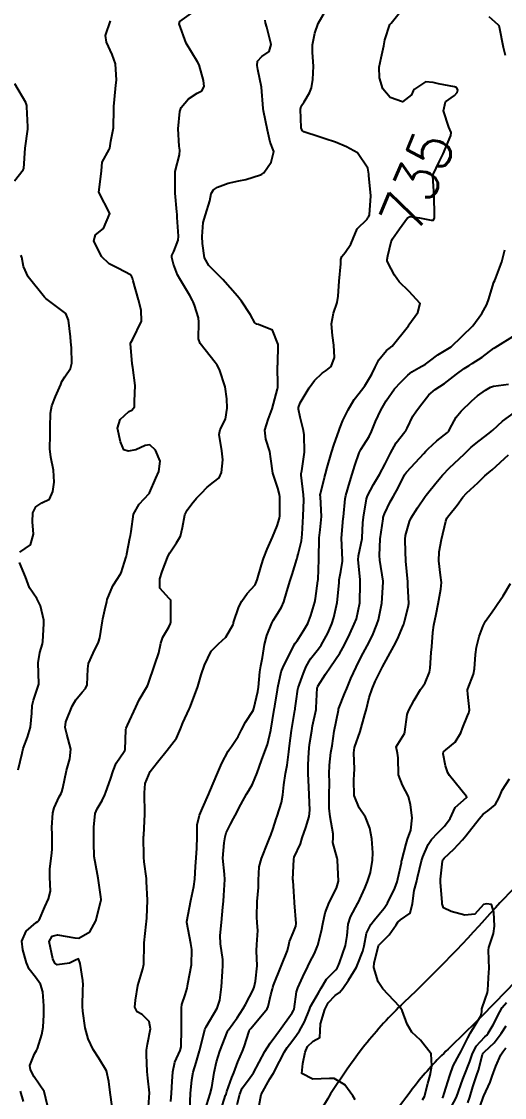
# Model space of a CAD drawing. Header units: metres. Extents: x 318500 to 325275, y 7408834 to 7428799.
# Drawn here: x 322041.8 to 322086.9, y 7417164.3 to 7417264.8 of the extents above; entities that cross this region are included whole.
import ezdxf
from ezdxf.enums import TextEntityAlignment as Align

# ---------------------------------------------------------------- set-up
doc = ezdxf.new("R2010")
doc.units = ezdxf.units.M
doc.header["$MEASUREMENT"] = 0
for name, color, linetype in [('Cotas', 45, 'Continuous'), ('Curvas de Nivel 1m', 11, 'Continuous'), ('Curvas de Nivel 5m', 15, 'Continuous'), ('Linha Férrea', 20, 'Continuous'), ('Vias Primárias', 230, 'Continuous')]:
    doc.layers.add(name, color=color, linetype=linetype)
doc.styles.add('Style-STANDARD', font='STANDARD.shx')

msp = doc.modelspace()

# ---------------------------------------------------------------- linework, layer by layer
at = {"layer": 'Curvas de Nivel 1m', "flags": 128}
for points, elevation in [([(322050.27, 7417163.49), (322050.08, 7417164.82), (322049.96, 7417165.84), (322049.72, 7417166.82), (322049.01, 7417168.02), (322048.48, 7417168.84), (322048.01, 7417169.83), (322047.73, 7417170.85), (322047.53, 7417172.39), (322047.5, 7417172.85), (322047.51, 7417174.43), (322047.55, 7417174.85), (322047.51, 7417175.26), (322047.29, 7417176.86), (322047.13, 7417177.3), (322046.83, 7417177.16), (322046.28, 7417176.87), (322045.12, 7417176.73), (322044.91, 7417176.89), (322044.72, 7417177.3), (322044.37, 7417178.9), (322044.66, 7417179.39), (322045.16, 7417179.53), (322046.78, 7417179.24), (322047.16, 7417179.22), (322048.19, 7417179.82), (322048.73, 7417180.84), (322049.2, 7417182.66), (322049.23, 7417182.8), (322049.23, 7417182.83), (322049.2, 7417183.07), (322048.97, 7417184.83), (322048.9, 7417185.17), (322048.58, 7417186.84), (322048.56, 7417188.13), (322048.56, 7417188.84), (322048.54, 7417189.59), (322048.68, 7417190.84), (322048.87, 7417191.28), (322049.33, 7417192.07), (322049.59, 7417192.58), (322049.68, 7417192.83), (322050.11, 7417194.06), (322050.37, 7417194.82), (322050.65, 7417195.54), (322051.39, 7417196.64), (322051.45, 7417196.74), (322051.47, 7417196.81), (322051.54, 7417198.68), (322051.57, 7417198.81), (322051.7, 7417199.09), (322052.46, 7417200.79), (322052.77, 7417201.47), (322053.47, 7417202.61), (322053.57, 7417202.78), (322053.61, 7417202.92), (322054.25, 7417204.77), (322054.61, 7417205.86), (322054.81, 7417206.76), (322054.98, 7417207.3), (322055.54, 7417208.23), (322055.72, 7417208.58), (322055.75, 7417208.75), (322055.75, 7417210.57), (322055.73, 7417210.75), (322055.58, 7417210.91), (322054.72, 7417211.89), (322054.7, 7417212.76), (322054.92, 7417213.45), (322055.42, 7417214.75), (322055.49, 7417214.9), (322055.64, 7417215.17), (322056.28, 7417216.12), (322056.64, 7417216.74), (322056.84, 7417217.56), (322057.05, 7417218.74), (322057.27, 7417219.16), (322057.7, 7417219.75), (322058.14, 7417220.29), (322058.56, 7417220.72), (322059.13, 7417221.3), (322059.73, 7417221.77), (322060.26, 7417222.17), (322060.48, 7417222.69), (322060.58, 7417223.86), (322060.51, 7417224.69), (322060.25, 7417226.23), (322060.35, 7417226.69), (322060.84, 7417227.65), (322060.99, 7417228.69), (322060.98, 7417229.54), (322060.82, 7417230.69), (322060.27, 7417232.29), (322060.06, 7417232.7), (322059.87, 7417232.95), (322058.48, 7417234.72), (322058.33, 7417235.15), (322058.35, 7417236.72), (322058.31, 7417237.1), (322057.94, 7417238.29), (322057.83, 7417238.61), (322057.77, 7417238.73), (322057.5, 7417239.2), (322056.57, 7417240.75), (322056.35, 7417241.12), (322055.99, 7417242.11), (322055.84, 7417242.76), (322055.83, 7417242.93), (322056.01, 7417243.31), (322056.42, 7417244.36), (322056.46, 7417244.75), (322056.34, 7417246.47), (322056.33, 7417246.76), (322056.31, 7417247), (322056.16, 7417248.76), (322056.15, 7417250.72), (322056.16, 7417250.76), (322056.55, 7417252.33), (322056.57, 7417252.75), (322056.53, 7417253.14), (322056.43, 7417254.76), (322056.58, 7417256.36), (322056.72, 7417256.75), (322057.39, 7417257.56), (322058.21, 7417258.08), (322058.63, 7417258.31), (322058.85, 7417258.72), (322058.79, 7417259.28), (322058.39, 7417260.73), (322058.24, 7417261.01), (322057.18, 7417262.75), (322056.51, 7417264.55), (322056.58, 7417264.76), (322058.31, 7417266.02)], 732), ([(322055.73, 7417163.96), (322055.8, 7417164.74), (322055.87, 7417165.84), (322055.94, 7417166.74), (322056.1, 7417167.64), (322056.6, 7417168.73), (322056.7, 7417169.06), (322056.74, 7417170.73), (322056.74, 7417171.04), (322056.75, 7417172.73), (322056.77, 7417173.03), (322057.09, 7417173.94), (322057.27, 7417174.55), (322057.3, 7417174.73), (322057.34, 7417174.97), (322057.67, 7417176.72), (322057.69, 7417178.17), (322057.62, 7417178.72), (322057.22, 7417180.68), (322057.22, 7417180.73), (322057.22, 7417180.77), (322057.62, 7417182.72), (322057.9, 7417184.04), (322057.99, 7417184.72), (322058.05, 7417185.91), (322058.1, 7417186.72), (322058.18, 7417187.62), (322058.2, 7417188.72), (322058.21, 7417189.8), (322058.41, 7417190.71), (322058.69, 7417191.34), (322059.28, 7417192.7), (322059.34, 7417192.83), (322060.14, 7417194.69), (322060.5, 7417195.56), (322061.09, 7417196.67), (322061.21, 7417196.85), (322061.4, 7417197.11), (322062.04, 7417198.04), (322062.34, 7417198.66), (322062.7, 7417199.39), (322063.44, 7417200.48), (322063.5, 7417200.65), (322063.87, 7417202.23), (322063.93, 7417202.64), (322064.06, 7417204.08), (322064.14, 7417204.64), (322064.29, 7417205.42), (322064.5, 7417206.64), (322064.69, 7417207.47), (322065.17, 7417208.63), (322065.3, 7417208.87), (322065.56, 7417209.31), (322066.07, 7417210.12), (322066.29, 7417210.61), (322066.56, 7417211.58), (322066.88, 7417212.6), (322067.06, 7417213.15), (322067.5, 7417214.59), (322067.53, 7417214.7), (322067.64, 7417215.05), (322067.94, 7417216.31), (322067.98, 7417216.6), (322068, 7417216.93), (322068.11, 7417218.59), (322068.16, 7417220.13), (322068.13, 7417220.59), (322067.9, 7417222.44), (322067.9, 7417222.6), (322067.96, 7417222.82), (322068.22, 7417224.59), (322068.2, 7417226.18), (322068.14, 7417226.59), (322067.81, 7417227.84), (322067.65, 7417228.6), (322067.66, 7417228.76), (322067.83, 7417229.18), (322068.64, 7417230.59), (322069.16, 7417231.27), (322069.86, 7417231.96), (322070.23, 7417232.2), (322070.72, 7417232.56), (322071.03, 7417233.41), (322070.97, 7417234.55), (322070.83, 7417235.48), (322070.74, 7417236.56), (322070.94, 7417237.55), (322071.26, 7417238.55), (322071.36, 7417239.15), (322071.45, 7417240.55), (322071.6, 7417242.15), (322071.61, 7417242.55), (322071.7, 7417242.84), (322072.01, 7417243.2), (322072.55, 7417244), (322072.76, 7417244.53), (322073.14, 7417245.43), (322074.06, 7417246.32), (322074.14, 7417246.44), (322074.18, 7417246.52), (322074.28, 7417246.73), (322074.41, 7417248.51), (322074.23, 7417250.39), (322074.22, 7417250.52), (322074.12, 7417251.09), (322073.16, 7417252.53), (322072.15, 7417253.09), (322071.1, 7417253.51), (322070.15, 7417253.83), (322069.59, 7417254.01), (322068.16, 7417254.47), (322068, 7417254.6), (322067.92, 7417254.85), (322067.84, 7417256.6), (322067.92, 7417256.87), (322068.2, 7417257.29), (322068.7, 7417258.1), (322068.87, 7417258.59), (322068.99, 7417259.35), (322069.05, 7417260.59), (322068.97, 7417261.88), (322068.98, 7417262.59), (322069.19, 7417263.68), (322069.5, 7417264.58), (322070.31, 7417266)], 734), ([(322044.24, 7417163.6), (322043.93, 7417164.9), (322042.98, 7417166.28), (322042.63, 7417166.92), (322042.57, 7417167.34), (322043.01, 7417168.42), (322043.19, 7417168.73), (322043.28, 7417168.91), (322043.71, 7417170.22), (322043.83, 7417170.9), (322043.9, 7417172.06), (322043.9, 7417172.9), (322043.8, 7417174.2), (322043.57, 7417174.91), (322043.11, 7417175.59), (322042.53, 7417176.33), (322042.27, 7417176.92), (322041.93, 7417178.14), (322041.84, 7417178.93), (322042.22, 7417179.87), (322043.18, 7417180.67), (322043.32, 7417180.76), (322043.46, 7417180.91), (322043.97, 7417182.13), (322044.33, 7417182.9), (322044.5, 7417183.61), (322044.44, 7417184.9), (322044.44, 7417185.7), (322044.6, 7417186.9), (322044.67, 7417187.49), (322044.65, 7417188.9), (322044.64, 7417189.54), (322044.73, 7417190.9), (322044.84, 7417191.37), (322045.33, 7417192.41), (322045.5, 7417192.73), (322045.57, 7417192.89), (322045.66, 7417193.21), (322046, 7417194.88), (322046.31, 7417195.95), (322046.4, 7417196.87), (322046.04, 7417198.25), (322045.88, 7417198.88), (322045.95, 7417199.41), (322046.53, 7417200.87), (322046.86, 7417201.46), (322047.46, 7417202.19), (322047.79, 7417202.53), (322047.93, 7417202.85), (322047.99, 7417204.35), (322048.07, 7417204.85), (322048.49, 7417205.82), (322048.98, 7417206.84), (322049.1, 7417207.26), (322049.35, 7417208.83), (322049.38, 7417209.01), (322049.57, 7417209.87), (322049.76, 7417210.65), (322049.8, 7417210.83), (322050.32, 7417212.09), (322050.8, 7417212.82), (322051.09, 7417213.33), (322051.58, 7417214.81), (322051.59, 7417214.85), (322051.63, 7417215.09), (322051.92, 7417216.55), (322051.98, 7417216.81), (322052.03, 7417217.17), (322052.27, 7417218.8), (322052.78, 7417219.71), (322053.71, 7417220.71), (322053.74, 7417220.75), (322053.75, 7417220.78), (322054.34, 7417222.16), (322054.61, 7417222.77), (322054.73, 7417223.75), (322054.31, 7417224.77), (322053.77, 7417225.25), (322053.35, 7417225.2), (322052.46, 7417224.8), (322051.76, 7417224.66), (322051.34, 7417224.81), (322051.05, 7417225.54), (322050.76, 7417226.82), (322051, 7417227.63), (322051.81, 7417228.37), (322052.11, 7417228.51), (322052.34, 7417228.8), (322052.35, 7417229.33), (322052.41, 7417230.8), (322052.19, 7417232.48), (322052.13, 7417232.81), (322051.99, 7417234.71), (322052.01, 7417234.81), (322052.16, 7417235.06), (322052.99, 7417236.79), (322052.97, 7417237.83), (322052.71, 7417238.8), (322052.22, 7417240.56), (322052.15, 7417240.81), (322052.11, 7417240.94), (322051.98, 7417241.12), (322050.87, 7417241.71), (322049.99, 7417242.17), (322049.28, 7417242.85), (322048.56, 7417244.31), (322048.72, 7417244.85), (322049.44, 7417245.44), (322050.06, 7417246.84), (322049.01, 7417248.85), (322049.15, 7417249.8), (322049.28, 7417250.85), (322049.32, 7417251.65), (322049.99, 7417252.84), (322050.04, 7417252.94), (322050.15, 7417253.61), (322050.39, 7417254.84), (322050.42, 7417256.61), (322050.41, 7417256.84), (322050.56, 7417258.49), (322050.62, 7417258.83), (322050.68, 7417259.29), (322050.58, 7417260.83), (322050.25, 7417261.68), (322049.72, 7417262.85), (322049.65, 7417263.48), (322050.11, 7417264.84)], 731), ([(322053.65, 7417163.47), (322053.75, 7417164.77), (322053.59, 7417166.16), (322053.52, 7417166.77), (322053.46, 7417168.33), (322053.47, 7417168.77), (322053.57, 7417169.31), (322053.85, 7417170.77), (322053.72, 7417171.44), (322053.06, 7417172.09), (322052.6, 7417172.33), (322052.37, 7417172.79), (322052.45, 7417173.42), (322052.65, 7417174.79), (322053.12, 7417176.35), (322053.21, 7417176.78), (322053.25, 7417178.67), (322053.26, 7417178.78), (322053.44, 7417180.51), (322053.47, 7417180.78), (322053.51, 7417181.11), (322053.56, 7417182.77), (322053.48, 7417184.52), (322053.46, 7417184.78), (322053.25, 7417186.34), (322053.21, 7417186.78), (322053.2, 7417188.71), (322053.22, 7417188.78), (322053.23, 7417188.83), (322053.31, 7417190.78), (322053.27, 7417192.78), (322053.35, 7417193.66), (322053.81, 7417194.77), (322054.5, 7417195.64), (322055.39, 7417196.75), (322056.28, 7417197.87), (322056.63, 7417198.74), (322056.85, 7417199.31), (322057.44, 7417200.58), (322057.51, 7417200.73), (322057.58, 7417200.87), (322058.27, 7417202.72), (322058.57, 7417203.8), (322058.88, 7417204.71), (322059.51, 7417205.99), (322060.18, 7417206.69), (322060.89, 7417207.32), (322061.55, 7417208.48), (322061.59, 7417208.63), (322061.6, 7417208.67), (322062.1, 7417210.13), (322062.36, 7417210.66), (322062.87, 7417211.38), (322063.6, 7417212.2), (322063.8, 7417212.65), (322064.19, 7417214.07), (322064.38, 7417214.64), (322064.74, 7417215.53), (322065.23, 7417216.63), (322065.67, 7417217.7), (322065.88, 7417218.41), (322065.91, 7417218.62), (322065.92, 7417220.4), (322065.9, 7417220.62), (322065.72, 7417221.23), (322065.25, 7417222.63), (322065.07, 7417223.95), (322064.98, 7417224.63), (322064.62, 7417225.8), (322064.53, 7417226.64), (322064.82, 7417227.62), (322065.19, 7417228.63), (322065.71, 7417230.49), (322065.73, 7417230.62), (322065.73, 7417230.73), (322065.71, 7417232.62), (322065.72, 7417232.78), (322065.75, 7417234.62), (322065.24, 7417235.95), (322063.92, 7417236.48), (322063.78, 7417236.51), (322063.57, 7417236.66), (322063.19, 7417237.41), (322062.34, 7417238.67), (322061.96, 7417239.14), (322060.59, 7417240.69), (322059.99, 7417241.28), (322059.28, 7417241.99), (322058.89, 7417242.72), (322058.7, 7417244.04), (322058.67, 7417244.72), (322058.77, 7417246), (322058.97, 7417246.72), (322059.38, 7417248.02), (322059.51, 7417248.71), (322059.73, 7417249.06), (322060.09, 7417249.3), (322061.1, 7417249.69), (322062.1, 7417249.91), (322062.75, 7417250.02), (322064.11, 7417250.45), (322064.24, 7417250.51), (322064.41, 7417250.65), (322065.12, 7417251.64), (322065.36, 7417252.63), (322065.02, 7417253.51), (322064.78, 7417254.64), (322064.39, 7417256.44), (322064.35, 7417256.65), (322064.22, 7417258.65), (322063.87, 7417260.29), (322063.8, 7417260.66), (322063.83, 7417261.07), (322064.25, 7417261.51), (322064.92, 7417261.98), (322065.1, 7417262.64), (322064.71, 7417264.23), (322064.57, 7417264.65), (322064.55, 7417264.89)], 733), ([(322087, 7417261.61), (322086.8, 7417262.35), (322086.42, 7417264.24), (322086.38, 7417264.36), (322086.35, 7417264.41), (322086.3, 7417264.47), (322085.46, 7417265.21)], 736), ([(322058.94, 7417163.18), (322059.42, 7417164.69), (322059.57, 7417165.29), (322059.78, 7417166.69), (322060, 7417167.69), (322060.3, 7417168.68), (322061.04, 7417170.52), (322061.08, 7417170.63), (322061.11, 7417170.67), (322061.93, 7417171.78), (322062.5, 7417172.66), (322062.7, 7417173.03), (322063.09, 7417173.73), (322063.4, 7417174.34), (322063.51, 7417174.64), (322063.65, 7417175.19), (322063.79, 7417176.64), (322063.74, 7417178.05), (322063.77, 7417178.64), (322063.87, 7417179.94), (322063.8, 7417180.64), (322063.76, 7417181.22), (322063.81, 7417182.64), (322063.91, 7417183.95), (322063.94, 7417184.64), (322064, 7417185.88), (322064.2, 7417186.64), (322064.79, 7417188.14), (322064.98, 7417188.62), (322065.07, 7417188.83), (322065.29, 7417189.45), (322065.57, 7417190.35), (322065.67, 7417190.61), (322066.07, 7417191.87), (322066.19, 7417192.61), (322066.28, 7417193.53), (322066.46, 7417194.6), (322066.6, 7417195.37), (322066.76, 7417196.6), (322066.82, 7417197.18), (322067, 7417198.6), (322067.32, 7417200.48), (322067.34, 7417200.59), (322067.36, 7417200.68), (322067.45, 7417201.34), (322067.6, 7417202.46), (322067.63, 7417202.59), (322068.12, 7417203.95), (322068.38, 7417204.58), (322068.78, 7417205.3), (322069.52, 7417206.23), (322069.77, 7417206.57), (322070.41, 7417207.69), (322070.78, 7417208.55), (322070.97, 7417209.14), (322071.27, 7417210.54), (322071.45, 7417212.39), (322071.46, 7417212.54), (322071.47, 7417212.67), (322071.61, 7417213.44), (322071.76, 7417214.4), (322071.77, 7417214.54), (322071.66, 7417216.54), (322071.84, 7417218.38), (322071.85, 7417218.54), (322072.02, 7417220.22), (322072.07, 7417220.54), (322072.44, 7417221.82), (322072.68, 7417222.53), (322072.93, 7417223.34), (322073.32, 7417224.52), (322073.47, 7417224.82), (322073.77, 7417225.27), (322074.26, 7417226.03), (322074.49, 7417226.51), (322074.86, 7417227.45), (322075.35, 7417228.5), (322075.83, 7417229.36), (322076.62, 7417230.48), (322077.2, 7417231.12), (322077.86, 7417231.76), (322078.25, 7417232.07), (322078.89, 7417232.45), (322079.52, 7417232.8), (322079.88, 7417233.06), (322080.66, 7417233.66), (322081.9, 7417234.41), (322083.92, 7417236.38), (322084.78, 7417237.53), (322085.25, 7417238.37), (322085.43, 7417238.89), (322085.87, 7417240.36), (322085.9, 7417240.44), (322085.98, 7417240.61), (322086.63, 7417242.35), (322086.92, 7417243.45)], 736), ([(322060.25, 7417162.68), (322060.86, 7417164.56), (322060.9, 7417164.67), (322060.97, 7417164.9), (322061.44, 7417166.21), (322061.62, 7417166.66), (322061.99, 7417167.68), (322062.42, 7417168.66), (322062.6, 7417169.08), (322063.04, 7417170.55), (322063.08, 7417170.65), (322063.2, 7417170.8), (322064.73, 7417172.63), (322064.84, 7417172.85), (322065.09, 7417173.93), (322065.22, 7417174.5), (322065.25, 7417174.62), (322065.32, 7417174.84), (322066.05, 7417176.61), (322066.63, 7417178.08), (322066.76, 7417178.6), (322066.83, 7417178.92), (322067.17, 7417179.73), (322067.42, 7417180.34), (322067.45, 7417180.59), (322067.29, 7417182.5), (322067.28, 7417182.59), (322067.21, 7417183.56), (322067.15, 7417184.59), (322067.14, 7417184.68), (322067.22, 7417186.59), (322067.26, 7417186.77), (322067.84, 7417188.02), (322068.01, 7417188.58), (322068.33, 7417189.55), (322068.67, 7417190.58), (322068.73, 7417191.16), (322068.65, 7417192.58), (322068.61, 7417193.31), (322068.57, 7417194.58), (322068.57, 7417195.38), (322068.62, 7417196.58), (322068.68, 7417197.3), (322068.89, 7417198.58), (322068.98, 7417199.02), (322069.3, 7417200.57), (322069.31, 7417200.7), (322069.41, 7417202.57), (322069.42, 7417202.62), (322069.47, 7417202.73), (322070.19, 7417203.86), (322070.65, 7417204.55), (322071.51, 7417205.83), (322071.91, 7417206.53), (322072.44, 7417207.62), (322072.87, 7417208.52), (322073.06, 7417209.02), (322073.38, 7417210.51), (322073.42, 7417212.35), (322073.43, 7417212.52), (322073.43, 7417212.7), (322073.24, 7417214.52), (322073.25, 7417214.91), (322073.6, 7417216.52), (322073.61, 7417216.58), (322073.67, 7417217.99), (322073.72, 7417218.52), (322074, 7417220.22), (322074.1, 7417220.51), (322074.67, 7417221.57), (322075.21, 7417222.5), (322075.75, 7417223.49), (322076.24, 7417224.48), (322076.79, 7417225.46), (322077.6, 7417226.46), (322077.68, 7417226.58), (322077.8, 7417226.83), (322078.33, 7417227.94), (322078.67, 7417228.45), (322079.18, 7417229.09), (322079.83, 7417229.92), (322080.43, 7417230.43), (322081.29, 7417230.98), (322081.86, 7417231.42), (322082.4, 7417231.87), (322083.14, 7417232.39), (322083.58, 7417232.68), (322083.88, 7417232.86), (322084.8, 7417233.45), (322085.9, 7417234.28), (322085.95, 7417234.31), (322086.02, 7417234.36), (322087.91, 7417235.53)], 737), ([(322061.94, 7417163.68), (322062.19, 7417164.66), (322062.4, 7417165.23), (322062.98, 7417166.01), (322063.46, 7417166.64), (322064, 7417167.64), (322064.52, 7417168.63), (322065.03, 7417169.42), (322065.53, 7417170.13), (322065.88, 7417170.61), (322067.07, 7417172.24), (322067.2, 7417172.46), (322067.24, 7417172.59), (322067.47, 7417174.21), (322067.59, 7417174.59), (322068.07, 7417175.62), (322068.53, 7417176.58), (322068.73, 7417176.98), (322069.14, 7417177.79), (322069.46, 7417178.57), (322069.82, 7417179.91), (322069.94, 7417180.56), (322070.16, 7417181.59), (322070.51, 7417182.55), (322071.22, 7417183.89), (322071.4, 7417184.54), (322071.3, 7417186.5), (322071.29, 7417186.54), (322071.29, 7417186.57), (322071.26, 7417186.67), (322070.88, 7417188.15), (322070.89, 7417188.55), (322070.89, 7417188.95), (322070.63, 7417190.55), (322070.53, 7417191.34), (322070.51, 7417192.55), (322070.54, 7417193.74), (322070.53, 7417194.55), (322070.55, 7417195.37), (322070.69, 7417196.55), (322070.79, 7417197.16), (322070.99, 7417198.55), (322071.39, 7417200.49), (322071.4, 7417200.54), (322071.4, 7417200.58), (322071.44, 7417200.68), (322071.96, 7417202.03), (322072.16, 7417202.53), (322072.56, 7417203.45), (322073.05, 7417204.52), (322073.51, 7417205.47), (322073.87, 7417206.15), (322074.07, 7417206.5), (322074.57, 7417207.46), (322074.98, 7417208.5), (322075.12, 7417208.93), (322075.45, 7417210.49), (322075.56, 7417212.45), (322075.56, 7417212.49), (322075.55, 7417212.54), (322075.24, 7417214.5), (322075.22, 7417214.92), (322075.28, 7417216.5), (322075.55, 7417218.37), (322075.57, 7417218.49), (322075.59, 7417218.58), (322075.68, 7417218.81), (322076.23, 7417219.95), (322076.52, 7417220.48), (322076.95, 7417221.24), (322077.57, 7417222.46), (322077.74, 7417222.72), (322078.58, 7417223.62), (322079.35, 7417224.44), (322079.55, 7417224.66), (322079.77, 7417224.89), (322080.56, 7417225.64), (322081.56, 7417226.41), (322081.68, 7417226.53), (322081.79, 7417226.74), (322082.39, 7417227.83), (322082.85, 7417228.39), (322083.83, 7417229.36), (322084.37, 7417229.84), (322085.13, 7417230.37), (322085.58, 7417230.63), (322085.85, 7417230.73), (322087.27, 7417230.92)], 738), ([(322064, 7417163.59), (322064.16, 7417164.63), (322064.98, 7417166.1), (322065.32, 7417166.62), (322065.89, 7417167.72), (322066.35, 7417168.6), (322066.61, 7417169.01), (322067.03, 7417169.58), (322067.46, 7417170.17), (322067.76, 7417170.58), (322068.23, 7417171.41), (322068.68, 7417172.57), (322068.79, 7417172.85), (322069.08, 7417173.37), (322069.54, 7417174.12), (322069.78, 7417174.56), (322070.28, 7417175.39), (322071.13, 7417176.27), (322071.26, 7417176.41), (322071.34, 7417176.54), (322071.5, 7417176.9), (322072.04, 7417178.53), (322072.21, 7417179.48), (322072.31, 7417180.52), (322072.5, 7417181.21), (322073.21, 7417182.47), (322073.23, 7417182.49), (322073.23, 7417182.51), (322073.84, 7417183.89), (322074.09, 7417184.5), (322074.38, 7417185.36), (322074.57, 7417186.5), (322074.59, 7417187.17), (322074.5, 7417188.5), (322074.31, 7417189.49), (322073.91, 7417190.5), (322073.32, 7417191.37), (322072.85, 7417192.52), (322072.81, 7417193.97), (322072.87, 7417194.52), (322072.89, 7417194.99), (322072.83, 7417196.52), (322072.9, 7417197.02), (322073.42, 7417198.51), (322073.86, 7417200.09), (322073.97, 7417200.5), (322074.27, 7417201.69), (322074.53, 7417202.5), (322074.82, 7417203.16), (322075.47, 7417204.49), (322075.48, 7417204.51), (322075.5, 7417204.54), (322076.57, 7417206.47), (322076.89, 7417207.11), (322077.47, 7417208.46), (322077.49, 7417208.52), (322077.55, 7417208.76), (322077.91, 7417210.12), (322077.95, 7417210.46), (322077.88, 7417212.17), (322077.86, 7417212.46), (322077.69, 7417214.4), (322077.68, 7417214.46), (322077.64, 7417215.24), (322077.62, 7417216.46), (322077.66, 7417216.8), (322078.02, 7417218.11), (322078.18, 7417218.45), (322078.78, 7417219.37), (322079.48, 7417220.44), (322079.58, 7417220.57), (322079.71, 7417220.73), (322080.48, 7417221.68), (322081.09, 7417222.42), (322081.75, 7417223.11), (322083.14, 7417224.39), (322083.45, 7417224.7), (322083.77, 7417225.03), (322084.52, 7417225.64), (322085.47, 7417226.36), (322085.65, 7417226.5), (322085.79, 7417226.64), (322086.69, 7417227.47), (322087.82, 7417228.27)], 739), ([(322079.25, 7417164.14), (322079.43, 7417164.43), (322079.74, 7417165.66), (322079.94, 7417166.42), (322080.12, 7417167.3), (322080.04, 7417168.42), (322079.04, 7417169.71), (322078.24, 7417170.44), (322077.8, 7417171.19), (322077.34, 7417172.46), (322077.08, 7417172.83), (322075.54, 7417174.48), (322075.11, 7417175.15), (322074.69, 7417176.49), (322074.72, 7417176.91), (322075.12, 7417178.49), (322075.13, 7417178.51), (322075.15, 7417178.55), (322076.12, 7417179.52), (322076.77, 7417180.47), (322076.93, 7417180.71), (322077.19, 7417180.94), (322078.1, 7417181.55), (322078.31, 7417182.44), (322078.46, 7417183.68), (322078.67, 7417184.44), (322078.78, 7417184.89), (322079.15, 7417186.43), (322079.17, 7417186.52), (322079.27, 7417186.8), (322079.76, 7417187.95), (322080.08, 7417188.42), (322080.66, 7417189.05), (322081.3, 7417189.66), (322081.81, 7417190.4), (322082.3, 7417191.42), (322083.34, 7417192.34), (322083.36, 7417192.36), (322083.37, 7417192.38), (322083.34, 7417192.44), (322081.76, 7417194.4), (322081.61, 7417194.64), (322081.38, 7417195.31), (322081.17, 7417196.41), (322081.2, 7417196.6), (322081.4, 7417196.8), (322082.29, 7417197.51), (322082.82, 7417198.39), (322082.98, 7417198.83), (322083.44, 7417199.96), (322083.56, 7417200.26), (322083.59, 7417200.38), (322083.61, 7417200.54), (322083.47, 7417202), (322083.44, 7417202.35), (322083.44, 7417202.38), (322083.47, 7417202.48), (322084, 7417203.87), (322084.1, 7417204.37), (322084.19, 7417205.7), (322084.27, 7417206.37), (322084.53, 7417207.38), (322084.91, 7417208.37), (322085.12, 7417208.8), (322085.57, 7417209.47), (322085.95, 7417209.98), (322086.2, 7417210.35), (322086.76, 7417211.18), (322087.46, 7417212.33)], 741), ([(322081.1, 7417164.28), (322081.17, 7417164.41), (322081.27, 7417164.71), (322081.8, 7417166.4), (322082.11, 7417167.29), (322082.68, 7417168.39), (322082.81, 7417168.6), (322083.03, 7417169.03), (322083.48, 7417169.93), (322083.73, 7417170.37), (322084.67, 7417171.96), (322084.78, 7417172.35), (322084.79, 7417172.63), (322085.09, 7417173.52), (322085.29, 7417174.15), (322085.34, 7417174.35), (322085.44, 7417176.03), (322085.47, 7417176.35), (322085.4, 7417178.1), (322085.42, 7417178.35), (322085.86, 7417179.65), (322085.97, 7417180.34), (322085.91, 7417181.63), (322085.68, 7417182.35), (322085.21, 7417182.42), (322084.93, 7417182.35), (322084.11, 7417181.45), (322083.19, 7417181.35), (322081.9, 7417181.7), (322081.2, 7417182.05), (322081.08, 7417182.41), (322081.06, 7417182.57), (322080.92, 7417184.41), (322080.93, 7417184.72), (322081.09, 7417186.41), (322081.13, 7417186.54), (322081.26, 7417186.68), (322082.17, 7417187.51), (322082.97, 7417188.38), (322083.29, 7417188.77), (322084.54, 7417190.36), (322084.9, 7417190.78), (322085.32, 7417191.11), (322086.01, 7417191.66), (322086.39, 7417192.34), (322086.66, 7417193.03), (322087.37, 7417194.09)], 742), ([(322081.91, 7417163.44), (322082.4, 7417164.39), (322082.99, 7417166.05), (322083.12, 7417166.38), (322083.66, 7417167.72), (322083.88, 7417168.37), (322084.24, 7417169.15), (322085.04, 7417170), (322085.23, 7417170.17), (322085.36, 7417170.35), (322085.83, 7417171.12), (322086.45, 7417172.34), (322086.67, 7417172.74), (322087.08, 7417173.2)], 743), ([(322083.48, 7417163.86), (322083.66, 7417164.37), (322083.95, 7417165.33), (322084.28, 7417166.36), (322084.46, 7417166.9), (322084.84, 7417168.35), (322084.9, 7417168.48), (322085.02, 7417168.61), (322085.93, 7417169.45), (322086.59, 7417170.33), (322087.06, 7417171.04)], 744)]:
    msp.add_lwpolyline(points, dxfattribs=dict(at, elevation=elevation))
at = {"layer": 'Curvas de Nivel 5m', "flags": 128}
for points, elevation in [([(322057.5, 7417163.28), (322057.59, 7417164.72), (322057.69, 7417166), (322057.83, 7417166.72), (322058.1, 7417167.62), (322058.43, 7417168.71), (322058.89, 7417170.55), (322058.93, 7417170.7), (322059.04, 7417170.95), (322060.08, 7417172.68), (322060.33, 7417173.43), (322060.47, 7417174.68), (322060.56, 7417176.12), (322060.6, 7417176.68), (322060.59, 7417177.22), (322060.39, 7417178.68), (322060.36, 7417179.48), (322060.46, 7417180.68), (322060.61, 7417182.1), (322060.66, 7417182.68), (322060.7, 7417183.19), (322060.78, 7417184.68), (322060.74, 7417185.18), (322060.59, 7417186.68), (322060.72, 7417188.12), (322060.82, 7417188.68), (322060.92, 7417189.04), (322061.3, 7417189.87), (322061.6, 7417190.38), (322061.76, 7417190.67), (322062.29, 7417191.69), (322062.82, 7417192.66), (322063.01, 7417192.99), (322063.35, 7417193.58), (322063.81, 7417194.64), (322064.22, 7417195.8), (322064.52, 7417196.63), (322064.75, 7417197.28), (322065.07, 7417198.63), (322065.39, 7417200.57), (322065.4, 7417200.62), (322065.41, 7417200.65), (322065.44, 7417200.86), (322065.7, 7417202.39), (322065.74, 7417202.62), (322066.04, 7417204.06), (322066.25, 7417204.61), (322067.04, 7417206.12), (322067.27, 7417206.59), (322067.36, 7417206.75), (322067.53, 7417206.98), (322068.16, 7417207.96), (322068.52, 7417208.58), (322068.82, 7417209.32), (322069.18, 7417210.57), (322069.25, 7417210.91), (322069.48, 7417212.57), (322069.49, 7417212.68), (322069.57, 7417214.57), (322069.57, 7417214.63), (322069.58, 7417216.57), (322069.67, 7417217.34), (322069.81, 7417218.57), (322069.71, 7417220.42), (322069.69, 7417220.57), (322069.69, 7417220.59), (322069.71, 7417220.68), (322070.09, 7417222.21), (322070.18, 7417222.56), (322070.33, 7417223.15), (322070.74, 7417224.56), (322071, 7417225.33), (322071.41, 7417226.55), (322071.51, 7417226.83), (322071.8, 7417227.52), (322072.13, 7417228.22), (322072.29, 7417228.54), (322072.87, 7417229.49), (322073.66, 7417230.52), (322073.74, 7417230.62), (322073.84, 7417230.77), (322074.51, 7417231.86), (322074.82, 7417232.51), (322075.17, 7417233.21), (322075.89, 7417234.07), (322076.13, 7417234.25), (322076.39, 7417234.48), (322077.92, 7417236.38), (322077.95, 7417236.43), (322077.97, 7417236.46), (322078.79, 7417237.6), (322079.01, 7417238.45), (322077.97, 7417239.61), (322077.05, 7417240.47), (322076.61, 7417241.11), (322076, 7417242.29), (322075.94, 7417242.43), (322075.93, 7417242.49), (322075.94, 7417242.55), (322076.01, 7417242.9), (322076.3, 7417244.21), (322076.42, 7417244.48), (322077.09, 7417245.43), (322077.85, 7417246.46), (322078.06, 7417246.56), (322078.96, 7417246.45), (322080.06, 7417246.22), (322080.26, 7417246.23), (322080.37, 7417246.44), (322080.37, 7417246.74), (322080.33, 7417248.44), (322080.19, 7417250.36), (322080.21, 7417250.44), (322080.83, 7417251.73), (322081.17, 7417252.42), (322081.88, 7417254.13), (322081.91, 7417254.41), (322081.68, 7417254.91), (322081.19, 7417256.42), (322081.37, 7417257.26), (322082.21, 7417257.87), (322082.48, 7417258.14), (322082.52, 7417258.41), (322082.42, 7417258.61), (322082.22, 7417258.68), (322080.74, 7417258.95), (322080.23, 7417259.09), (322079.53, 7417259.15), (322078.48, 7417258.46), (322078.37, 7417258.3), (322078.21, 7417257.94), (322077.38, 7417257.29), (322076.21, 7417257.68), (322075.52, 7417258.5), (322075.22, 7417259.5), (322075.18, 7417260.51), (322075.38, 7417261.38), (322075.64, 7417262.5), (322075.73, 7417263.05), (322076.19, 7417264.49), (322076.3, 7417264.63), (322077.81, 7417266.47)], 735), ([(322041.16, 7417249.89), (322041.96, 7417250.94), (322042.01, 7417251.05), (322042.14, 7417252.94), (322042.38, 7417254.72), (322042.38, 7417254.94), (322042.31, 7417256.82), (322042.29, 7417256.94), (322042.19, 7417257.2), (322041.19, 7417258.96)], 730), ([(322041.63, 7417215.25), (322042.65, 7417215.92), (322042.93, 7417216.92), (322042.84, 7417218.09), (322042.87, 7417218.92), (322043.14, 7417219.47), (322043.69, 7417219.85), (322044.42, 7417220.18), (322044.73, 7417220.9), (322044.85, 7417221.77), (322044.8, 7417222.9), (322044.54, 7417224.12), (322044.44, 7417224.9), (322044.47, 7417226.21), (322044.47, 7417226.9), (322044.5, 7417228.22), (322044.63, 7417228.9), (322044.96, 7417229.76), (322045.47, 7417230.89), (322045.58, 7417231.16), (322045.85, 7417231.62), (322046.36, 7417232.38), (322046.51, 7417232.88), (322046.47, 7417234.31), (322046.41, 7417234.88), (322046.37, 7417235.34), (322046.19, 7417236.89), (322045.93, 7417237.53), (322044.08, 7417238.92), (322043.95, 7417239.03), (322042.41, 7417240.94), (322041.99, 7417241.91), (322041.82, 7417242.77), (322041.75, 7417242.94)], 730), ([(322072.96, 7417164.13), (322072.72, 7417164.51), (322072, 7417165.54), (322070.99, 7417166.12), (322070.56, 7417166.12), (322068.99, 7417166.07), (322067.98, 7417166.58), (322068.07, 7417167.52), (322068.29, 7417168.58), (322068.5, 7417169.1), (322069.04, 7417169.59), (322069.64, 7417169.96), (322069.69, 7417170.56), (322069.71, 7417171.21), (322070.11, 7417172.55), (322070.44, 7417173.19), (322071.09, 7417173.86), (322071.48, 7417174.15), (322071.81, 7417174.53), (322072.33, 7417175.3), (322073.06, 7417176.51), (322073.13, 7417176.67), (322073.66, 7417177.99), (322073.78, 7417178.5), (322074, 7417179.67), (322074.4, 7417180.5), (322074.74, 7417180.94), (322075.19, 7417181.46), (322075.67, 7417182.02), (322075.96, 7417182.48), (322076.64, 7417183.89), (322076.86, 7417184.47), (322076.94, 7417184.76), (322077.26, 7417186.24), (322077.29, 7417186.43), (322077.3, 7417186.46), (322077.7, 7417188.03), (322077.84, 7417188.45), (322078.15, 7417189.3), (322078.28, 7417190.45), (322078.12, 7417191.66), (322077.92, 7417192.45), (322077.36, 7417193.49), (322076.99, 7417194.47), (322076.96, 7417196.04), (322076.91, 7417196.47), (322076.78, 7417197.09), (322077.41, 7417198.08), (322077.55, 7417198.33), (322077.58, 7417198.46), (322077.81, 7417200.09), (322077.92, 7417200.45), (322078.45, 7417201.43), (322079.06, 7417202.44), (322079.24, 7417202.67), (322079.48, 7417203.06), (322079.88, 7417204.04), (322079.94, 7417204.43), (322080.06, 7417205.89), (322080.1, 7417206.42), (322080.21, 7417207.76), (322080.3, 7417208.42), (322080.52, 7417209.47), (322080.71, 7417210.42), (322080.96, 7417211.79), (322081, 7417212.42), (322080.92, 7417213.11), (322080.77, 7417214.42), (322080.8, 7417215.26), (322081.01, 7417216.42), (322081.41, 7417218.15), (322081.52, 7417218.41), (322081.58, 7417218.52), (322081.68, 7417218.68), (322082.46, 7417219.64), (322083.01, 7417220.39), (322083.35, 7417220.76), (322083.72, 7417221.09), (322084.41, 7417221.7), (322085.05, 7417222.37), (322085.42, 7417222.68), (322085.75, 7417222.93), (322087.25, 7417224.34)], 740), ([(322041.5, 7417194.94), (322041.85, 7417196.47), (322041.96, 7417196.93), (322042.36, 7417197.97), (322042.64, 7417198.92), (322042.75, 7417200.23), (322042.81, 7417200.92), (322042.93, 7417201.43), (322043.41, 7417202.91), (322043.42, 7417202.96), (322043.35, 7417204.91), (322043.51, 7417205.88), (322043.75, 7417206.68), (322043.79, 7417206.91), (322043.9, 7417208.55), (322043.87, 7417208.91), (322043.57, 7417210.22), (322043.24, 7417210.92), (322042.56, 7417211.9), (322042.18, 7417212.93), (322041.62, 7417214.28)], 730), ([(322084.39, 7417162.91), (322084.91, 7417164.35), (322084.97, 7417164.5), (322085.54, 7417165.79), (322085.74, 7417166.34), (322086.07, 7417167.28), (322086.54, 7417168.33), (322086.74, 7417168.62), (322087.03, 7417168.97)], 745), ([(322042, 7417163.97), (322041.71, 7417164.93)], 730)]:
    msp.add_lwpolyline(points, dxfattribs=dict(at, elevation=elevation))
at = {"layer": 'Linha Férrea'}
for points in [[(322196.38, 7417647.06, -0.005702), (322169.67, 7417596.02), (322116.03, 7417500.08, 0.006587), (322078.7, 7417432.59, 0.020372), (322045.81, 7417359.94, 0.047465), (322007.54, 7417220.11, 0.00216), (321987.28, 7417109.25, 0.004221), (321983.53, 7417086.14), (321978.3, 7417056.21, -0.004458), (321971.58, 7417028.64, -0.003551), (321960.76, 7416990.62, -0.002117), (321921.96, 7416868.47), (321849.48, 7416633.13), (321819.64, 7416528.2), (321802, 7416472.12, -0.01056), (321778.56, 7416402.79, 0.003825)], [(321778.56, 7416402.79, 0.01056), (321802, 7416472.12), (321819.64, 7416528.2), (321849.48, 7416633.13), (321921.96, 7416868.47, 0.002117), (321960.76, 7416990.62, 0.003551), (321971.58, 7417028.64, 0.004458), (321978.3, 7417056.21), (321983.53, 7417086.14, -0.004221), (321987.28, 7417109.25, -0.00216), (322007.54, 7417220.11, -0.047465), (322045.81, 7417359.94, -0.020372), (322078.7, 7417432.59, -0.006587), (322116.03, 7417500.08), (322169.67, 7417596.02, 0.005702), (322196.38, 7417647.06, 0.006143)]]:
    msp.add_lwpolyline(points, format="xyb", dxfattribs=at)
at = {"layer": 'Vias Primárias'}
for points in [[(322197.21, 7417243.51), (322195.75, 7417238.49), (322193.28, 7417233.75), (322190.65, 7417229.64, -0.026643), (322184.23, 7417221.73, -0.048034), (322174.4, 7417212.77, -0.020875), (322166.74, 7417207.51, -0.03731), (322155.77, 7417201.72, 0.004434), (322149.77, 7417199.05, -0.040104), (322145.25, 7417197.4, -0.042748), (322132.68, 7417195.08, 0.013456), (322125.38, 7417194.17, 0.02329), (322111.56, 7417191.4, 0.0743), (322104.83, 7417188.61, 0.012301), (322096.73, 7417183.47, 0.063444), (322090.54, 7417178.07, -0.020747), (322081.62, 7417168.86, 0.03635), (322078.58, 7417165.51, 0.040325), (322074.22, 7417158.91, -0.007568)], [(322179.78, 7417225.76, -0.048034), (322170.8, 7417217.57, -0.020875), (322163.56, 7417212.59, -0.03731), (322153.38, 7417207.23, 0.004434), (322147.28, 7417204.5, -0.040104), (322143.66, 7417203.19, -0.042748), (322132.1, 7417201.05, 0.013456), (322124.47, 7417200.1, 0.02329), (322110.11, 7417197.22, 0.0743), (322101.74, 7417193.76, 0.012301), (322093.39, 7417188.46, 0.063444), (322086.05, 7417182.06, -0.020747), (322077.49, 7417173.2, 0.03635), (322073.86, 7417169.22, 0.040325), (322068.96, 7417161.8, -0.007862)]]:
    msp.add_lwpolyline(points, format="xyb", dxfattribs=at)

# ---------------------------------------------------------------- texts
at = {"layer": 'Cotas', "style": 'Style-STANDARD'}
msp.add_text('735', height=4, rotation=67.351, dxfattribs=at).set_placement((322078.75, 7417249.87, 735), align=Align.MIDDLE_CENTER)

doc.saveas('drawing.dxf')
